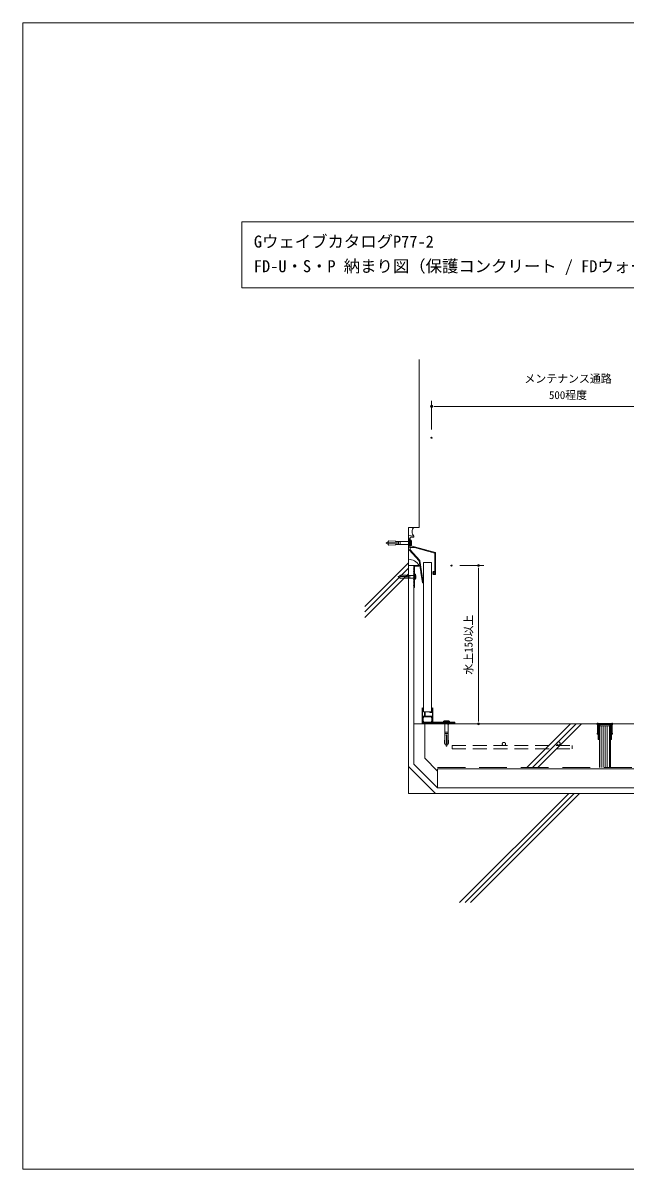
# Model space of a CAD drawing. Units: millimetres, scale not verified. Extents: x -1485 to 1485, y -1050 to 1050.
# Drawn here: x -1485 to -382, y -1050 to 1050 of the extents above; entities that cross this region are included whole.
import ezdxf
from ezdxf.enums import TextEntityAlignment as Align

# ---------------------------------------------------------------- set-up
doc = ezdxf.new("R2010")
doc.units = ezdxf.units.MM
doc.header["$LTSCALE"] = 4
doc.header["$PDMODE"] = 32
doc.header["$PDSIZE"] = 2
doc.linetypes.add('USER1', pattern=[19.05, 12.7, -6.35])
doc.linetypes.add('USER2', pattern=[9.525, 6.35, -3.175])
for name, color, linetype, lineweight in [('0-0_0', 7, 'Continuous', 18), ('0-3_HATCH', 9, 'Continuous', 18), ('0-4_KUTAI', 3, 'Continuous', 18), ('0-5_BOUSUI', 1, 'Continuous', 18), ('0-6_KANAMONO_SCREW', 4, 'Continuous', 18), ('0-7_dannnetu', 6, 'Continuous', 18), ('0-8_KANAMONO', 4, 'Continuous', 18), ('0-9_buhin', 2, 'Continuous', 18), ('0-A_tensen', 7, 'USER2', 18), ('0-C_MOJI', 7, 'Continuous', 18), ('0-F_bousui2', 7, 'USER1', 18)]:
    doc.layers.add(name, color=color, linetype=linetype, lineweight=lineweight)
doc.layers.add('0-1_WAKU', color=7, linetype='Continuous')
doc.layers.add('0-2_DEFPOINTS', color=7, linetype='Continuous')
doc.styles.add('ＭＳ ゴシック', font='')
doc.styles.get('ＭＳ ゴシック').set_extended_font_data('MS Gothic')

# ---------------------------------------------------------------- blocks, each defined once
blk = doc.blocks.new('hps6-15-40')
at = {"layer": '0-6_KANAMONO_SCREW'}
for p, q in [((-5.5, 2), (5.5, 2)), ((-5.5, 0), (-5.5, 2)), ((-5.5, 0), (-4, 0)), ((-4.25, 2.5), (-3, 2.75)), ((-4.25, 2.5), (-4.25, 2)), ((-4, 0), (4, 0)), ((3, 2.75), (-3, 2.75)), ((4, 0), (5.5, 0)), ((4.25, 2), (4.25, 2.5)), ((5.5, 2), (5.5, 0)), ((-3, -1), (-3, -23)), ((-3, -18), (3, -18)), ((-3, -21), (3, -21)), ((3, -1), (3, -23)), ((-3.154, -26.497), (-3.689, -38.622)), ((-3, -40), (-3.689, -38.622)), ((-2.905, -26.508), (-3.154, -26.497)), ((-3.011, -23.25), (-3.143, -26.247)), ((-2.893, -26.258), (-3.143, -26.247)), ((-2.761, -23.261), (-3.011, -23.25)), ((-2.75, -23.011), (-3, -23)), ((-1, -40), (-3, -40)), ((-2.75, -23.011), (-2.905, -26.508)), ((-1.913, -40), (-0.462, -43.504)), ((-1.616, -40.717), (1.251, -40)), ((-0.25, -23), (-1, -40)), ((-0.958, -39.052), (0.937, -38.579)), ((-0.891, -37.536), (0.872, -37.095)), ((-0.824, -36.019), (0.806, -35.611)), ((-0.757, -34.502), (0.741, -34.128)), ((-0.691, -32.985), (0.675, -32.644)), ((-0.624, -31.469), (0.61, -31.16)), ((-0.557, -29.952), (0.545, -29.677)), ((-0.49, -28.435), (0.479, -28.193)), ((-0.423, -26.919), (0.414, -26.709)), ((-0.356, -25.402), (0.348, -25.226)), ((-0.289, -23.885), (0.283, -23.742)), ((-0.25, -23), (0.25, -23)), ((0.25, -23), (1, -40)), ((1.913, -40), (0.462, -43.504)), ((1, -40), (3, -40)), ((2.75, -23.011), (3, -23)), ((2.75, -23.011), (2.905, -26.508)), ((2.761, -23.261), (3.011, -23.25)), ((2.893, -26.258), (3.143, -26.247)), ((2.905, -26.508), (3.154, -26.497)), ((3, -40), (3.689, -38.622)), ((3.011, -23.25), (3.143, -26.247)), ((3.154, -26.497), (3.689, -38.622))]:
    blk.add_line(p, q, dxfattribs=at)
blk.add_lwpolyline([(3, 2.75), (4.25, 2.5), (-4.25, 2.5)], dxfattribs=at)
for centre, radius, start, end in [((-4, -1), 1, 0, 90), ((4, -1), 1, 90, 180), ((0, -43.313), 0.5, 202.5, 337.5)]:
    blk.add_arc(centre, radius, start, end, dxfattribs=at)
blk = doc.blocks.new('hps-5-10-30')
at = {"layer": '0-6_KANAMONO_SCREW'}
for p, q in [((-4.583, 1.667), (4.583, 1.667)), ((-4.583, 0), (-4.583, 1.667)), ((-4.583, 0), (-3.333, 0)), ((-3.542, 2.083), (-2.5, 2.292)), ((3.542, 2.083), (-3.542, 2.083)), ((-3.542, 2.083), (-3.542, 1.667)), ((-3.333, 0), (3.333, 0)), ((2.5, 2.292), (-2.5, 2.292)), ((2.5, 2.292), (3.542, 2.083)), ((3.333, 0), (4.583, 0)), ((3.542, 1.667), (3.542, 2.083)), ((4.583, 1.667), (4.583, 0)), ((-2.629, -15.57), (-3.074, -25.674)), ((-2.42, -15.579), (-2.629, -15.57)), ((-2.509, -12.864), (-2.619, -15.362)), ((-2.411, -15.371), (-2.619, -15.362)), ((-2.301, -12.873), (-2.509, -12.864)), ((-2.5, -0.833), (-2.5, -12.656)), ((-2.5, -8.489), (2.5, -8.489)), ((-2.5, -10.989), (2.5, -10.989)), ((-2.292, -12.665), (-2.5, -12.656)), ((-2.292, -12.665), (-2.42, -15.579)), ((-0.208, -12.656), (-0.833, -26.823)), ((-0.575, -20.977), (0.563, -20.693)), ((-0.52, -19.713), (0.508, -19.456)), ((-0.464, -18.449), (0.454, -18.22)), ((-0.408, -17.185), (0.399, -16.984)), ((-0.352, -15.921), (0.345, -15.747)), ((-0.297, -14.657), (0.29, -14.511)), ((-0.241, -13.394), (0.236, -13.274)), ((-0.208, -12.656), (0.208, -12.656)), ((0.208, -12.656), (0.833, -26.823)), ((2.292, -12.665), (2.5, -12.656)), ((2.292, -12.665), (2.42, -15.579)), ((2.301, -12.873), (2.509, -12.864)), ((2.411, -15.371), (2.619, -15.362)), ((2.42, -15.579), (2.629, -15.57)), ((2.5, -0.833), (2.5, -12.656)), ((2.509, -12.864), (2.619, -15.362)), ((2.629, -15.57), (3.074, -25.674)), ((-1.595, -26.823), (-0.385, -29.743)), ((-1.347, -27.42), (1.043, -26.823)), ((-0.798, -26.033), (0.781, -25.638)), ((-0.743, -24.769), (0.727, -24.402)), ((-0.687, -23.505), (0.672, -23.165)), ((-0.631, -22.241), (0.617, -21.929)), ((1.595, -26.823), (0.385, -29.743)), ((0.833, -26.823), (2.5, -26.823)), ((2.5, -26.823), (3.074, -25.674))]:
    blk.add_line(p, q, dxfattribs=at)
blk.add_lwpolyline([(-0.833, -26.823), (-2.5, -26.823), (-3.074, -25.674)], dxfattribs=at)
for centre, radius, start, end in [((-3.333, -0.833), 0.833, 0, 90), ((3.333, -0.833), 0.833, 90, 180), ((0, -29.583), 0.417, 202.5, 337.5)]:
    blk.add_arc(centre, radius, start, end, dxfattribs=at)
blk = doc.blocks.new('_Dot')
at = {"layer": '0-0_0'}
for p, q in [((-0.5, 0), (-1, 0)), ((0.25, 0), (-0.25, 0))]:
    blk.add_line(p, q, dxfattribs=at)
blk.add_circle((0, 0), 0.25, dxfattribs=at)
blk = doc.blocks.new('D7')
at = {"layer": '0-2_DEFPOINTS'}
for p in [(785.335, 1105.795), (834.531, 1105.795), (779.138, 815.795)]:
    blk.add_point(p, dxfattribs=at)
at = {"layer": '0-C_MOJI'}
for p, q in [((800.335, 1105.795), (844.531, 1105.795)), ((834.531, 823.795), (834.531, 1097.795)), ((794.138, 815.795), (844.531, 815.795))]:
    blk.add_line(p, q, dxfattribs=at)
at = {"layer": '0-C_MOJI', "xscale": 8, "yscale": 8}
for p, rotation in [((834.531, 1105.795), 90), ((834.531, 815.795), 270)]:
    blk.add_blockref('_Dot', p, dxfattribs=dict(at, rotation=rotation))
at = {"layer": '0-C_MOJI', "style": 'ＭＳ ゴシック'}
blk.add_text('水上150以上', height=14.66, rotation=90, dxfattribs=at).set_placement((828.16, 905.795), align=Align.BOTTOM_LEFT)
blk = doc.blocks.new('D9')
at = {"layer": '0-2_DEFPOINTS'}
for p in [(1248.638, 1397.329), (748.638, 1339.907), (1248.638, 1339.407)]:
    blk.add_point(p, dxfattribs=at)
at = {"layer": '0-C_MOJI'}
for p, q in [((748.638, 1354.907), (748.638, 1407.329)), ((1248.638, 1354.407), (1248.638, 1407.329)), ((756.638, 1397.329), (1240.638, 1397.329))]:
    blk.add_line(p, q, dxfattribs=at)
at = {"layer": '0-C_MOJI', "xscale": 8, "yscale": 8, "rotation": 180}
blk.add_blockref('_Dot', (748.638, 1397.329), dxfattribs=at)
at = {"layer": '0-C_MOJI', "xscale": 8, "yscale": 8}
blk.add_blockref('_Dot', (1248.638, 1397.329), dxfattribs=at)
at = {"layer": '0-C_MOJI', "style": 'ＭＳ ゴシック'}
for s, p in [('メンテナンス通路', (918.638, 1436.381)), ('500程度', (963.638, 1406.381))]:
    blk.add_text(s, height=14.66, dxfattribs=at).set_placement(p, align=Align.BOTTOM_LEFT)

msp = doc.modelspace()

# ---------------------------------------------------------------- linework, layer by layer
at = {"layer": '0-0_0'}
msp.add_lwpolyline([(-1484.937, -1049.984), (1485.063, -1049.984), (1485.063, 1050.016), (-1484.937, 1050.016)], close=True, dxfattribs=at)
at = {"layer": '0-3_HATCH'}
for p, q in [((-858.799, -19.189), (-778.799, 60.811)), ((-858.799, -29.189), (-778.799, 50.811)), ((-858.799, -39.189), (-778.799, 40.811)), ((-481.648, -234.189), (-561.648, -314.189)), ((-471.648, -234.189), (-551.648, -314.189)), ((-461.648, -234.189), (-541.648, -314.189)), ((-685.025, -561.689), (-485.025, -361.689)), ((-675.025, -561.689), (-475.025, -361.689)), ((-665.025, -561.689), (-465.025, -361.689))]:
    msp.add_line(p, q, dxfattribs=at)
at = {"layer": '0-4_KUTAI'}
for p, q in [((862.701, -234.189), (-748.799, -234.189)), ((-425.585, -314.189), (-425.585, -237.689)), ((-421.835, -314.189), (-421.835, -237.689)), ((-418.085, -314.189), (-418.085, -237.689)), ((-414.335, -314.189), (-414.335, -237.689)), ((-410.585, -314.189), (-410.585, -237.689)), ((-729.302, -361.689), (-778.799, -312.191)), ((862.701, -361.689), (-778.799, -361.689))]:
    msp.add_line(p, q, dxfattribs=at)
for points in [[(-778.799, -361.689), (-778.799, 125.811), (-758.799, 125.811), (-758.799, 433.551)], [(-428.799, -314.189), (-428.799, -237.689), (-408.799, -237.689), (-408.799, -314.189)]]:
    msp.add_lwpolyline(points, dxfattribs=at)
for points in [[(-406.299, -233.689), (-405.799, -233.189), (-404.799, -233.189), (-404.799, -236.189), (-405.299, -236.189), (-405.299, -251.189), (-404.799, -251.189), (-404.799, -253.189), (-406.299, -253.189), (-406.299, -234.689), (-431.299, -234.689), (-431.299, -253.189), (-432.799, -253.189), (-432.799, -251.189), (-432.299, -251.189), (-432.299, -236.189), (-432.799, -236.189), (-432.799, -233.189), (-431.799, -233.189), (-431.299, -233.689), (-418.799, -233.689)], [(-407.799, -235.189), (-407.799, -236.189), (-409.799, -236.189), (-409.799, -236.689), (-407.799, -236.689), (-407.799, -248.189), (-408.299, -248.189), (-407.799, -249.189), (-407.799, -262.189), (-408.299, -262.189), (-407.799, -263.189), (-406.799, -263.189), (-406.799, -236.689), (-406.299, -236.689), (-406.299, -234.689), (-431.299, -234.689), (-431.299, -236.689), (-430.799, -236.689), (-430.799, -263.189), (-429.799, -263.189), (-429.299, -262.189), (-429.799, -262.189), (-429.799, -249.189), (-429.299, -248.189), (-429.799, -248.189), (-429.799, -236.689), (-427.799, -236.689), (-427.799, -236.189), (-429.799, -236.189), (-429.799, -235.189)], [(-407.799, -235.189), (-407.799, -236.189), (-409.799, -236.189), (-409.799, -236.689), (-407.799, -236.689), (-407.799, -248.189), (-408.299, -248.189), (-407.799, -249.189), (-407.799, -262.189), (-408.299, -262.189), (-407.799, -263.189), (-406.799, -263.189), (-406.799, -236.689), (-406.299, -236.689), (-406.299, -234.689), (-431.299, -234.689), (-431.299, -236.689), (-430.799, -236.689), (-430.799, -263.189), (-429.799, -263.189), (-429.299, -262.189), (-429.799, -262.189), (-429.799, -249.189), (-429.299, -248.189), (-429.799, -248.189), (-429.799, -236.689), (-427.799, -236.689), (-427.799, -236.189), (-429.799, -236.189), (-429.799, -235.189)]]:
    msp.add_lwpolyline(points, close=True, dxfattribs=at)
at = {"layer": '0-5_BOUSUI'}
for p, q in [((-768.799, 55.811), (-778.799, 55.811)), ((-725.16, -351.689), (862.701, -351.689))]:
    msp.add_line(p, q, dxfattribs=at)
msp.add_lwpolyline([(-725.16, -351.689), (-768.799, -308.049), (-768.799, 16.111)], dxfattribs=at)
for centre, radius, start, end in [((-761.123, 117.425), 10.954, 130.03846, 225.51003), ((-778.243, 45.457), 21.759, 28.41663, 91.46344)]:
    msp.add_arc(centre, radius, start, end, dxfattribs=at)
at = {"layer": '0-7_dannnetu'}
for p, q in [((-748.799, -234.189), (-768.799, -234.189)), ((862.701, -316.689), (-725.16, -316.689)), ((-725.16, -351.689), (-725.16, -316.689))]:
    msp.add_line(p, q, dxfattribs=at)
msp.add_lwpolyline([(-725.16, -320.905), (-748.799, -297.265), (-748.799, -234.189)], dxfattribs=at)
at = {"layer": '0-8_KANAMONO'}
for p, q in [((-758.799, 54.911), (-758.799, 55.511)), ((-733.799, 43.555), (-733.799, 44.111)), ((-733.476, 43.079), (-733.549, 43.122)), ((-752.374, 24.111), (-752.677, 24.111)), ((-733.799, 40.111), (-733.799, 40.668)), ((-733.549, 41.101), (-733.476, 41.143)), ((-728.999, 39.111), (-729.899, 39.111)), ((-768.499, 15.811), (-767.899, 15.811)), ((-753.799, -230.889), (-753.799, -205.689)), ((-733.799, -205.689), (-733.799, -230.889)), ((-752.799, -229.74), (-752.799, -225.772)), ((-751.799, -225.772), (-751.799, -229.203)), ((-751.153, -222.814), (-751.075, -223.476)), ((-739.799, -212.889), (-739.799, -212.489)), ((-735.799, -229.203), (-735.799, -225.772)), ((-734.799, -225.772), (-734.799, -229.74)), ((-753.799, -233.889), (-753.799, -231.489)), ((-752.799, -231.189), (-753.499, -231.189)), ((-753.499, -231.189), (-752.799, -231.189)), ((-752.799, -234.189), (-753.499, -234.189)), ((-750.923, -231.189), (-736.675, -231.189)), ((-734.099, -231.189), (-734.799, -231.189)), ((-734.099, -234.189), (-734.799, -234.189)), ((-714.099, -234.189), (-714.799, -234.189)), ((-694.099, -234.189), (-694.799, -234.189)), ((-693.799, -231.489), (-693.799, -233.889))]:
    msp.add_line(p, q, dxfattribs=at)
for points in [[(-755.907, 44.017), (-758.799, 64.611), (-777.299, 84.611), (-778.799, 84.611), (-778.799, 88.611), (-777.299, 88.611), (-777.299, 105.611), (-778.799, 105.611), (-778.799, 110.811), (-768.799, 109.611), (-768.799, 108.111), (-775.799, 108.111), (-775.799, 97.411), (-776.099, 97.111), (-775.799, 96.811), (-775.799, 93.739)], [(-733.299, 44.611), (-730.099, 44.611), (-730.099, 78.614), (-767.41, 88.611), (-775.799, 88.611), (-775.799, 84.904), (-757.568, 65.195), (-751.879, 24.681)], [(-774.317, 91.808), (-728.799, 79.611), (-728.799, 39.311)], [(-759.099, 55.811), (-768.799, 55.811), (-769.599, 55.061), (-768.799, 54.311), (-768.799, 50.811), (-769.599, 50.061), (-768.799, 49.311), (-768.799, 45.811), (-769.599, 45.061), (-768.799, 44.311), (-768.799, 40.811), (-769.599, 40.061), (-768.799, 39.311), (-768.799, 35.811), (-769.599, 35.061)], [(-767.599, 16.111), (-767.599, 54.611), (-759.099, 54.611)], [(-753.172, 24.542), (-755.709, 42.603), (-755.907, 44.017)], [(-769.599, 35.061), (-768.799, 34.311), (-768.799, 30.811), (-769.599, 30.061), (-768.799, 29.311), (-768.799, 25.811), (-769.599, 25.061), (-768.799, 24.311), (-768.799, 20.811), (-769.599, 20.061), (-768.799, 19.311), (-768.799, 16.111)], [(-730.099, 39.311), (-730.099, 39.611), (-733.299, 39.611)], [(-752.799, -205.689), (-752.799, -220.189), (-749.299, -220.189), (-749.299, -212.689)], [(-739.499, -212.189), (-734.799, -212.189), (-734.799, -205.689)], [(-734.799, -229.989), (-734.799, -221.189), (-752.799, -221.189), (-752.799, -229.989)], [(-748.299, -212.689), (-748.299, -220.189), (-734.799, -220.189), (-734.799, -213.189), (-739.499, -213.189)], [(-744.257, -232.189), (-752.499, -232.189), (-752.499, -233.889)], [(-735.099, -233.889), (-735.099, -232.189), (-743.341, -232.189)], [(-734.799, -231.189), (-709.099, -231.189), (-708.799, -231.489), (-708.499, -231.189), (-694.099, -231.189)], [(-715.099, -233.889), (-715.099, -232.189), (-733.799, -232.189), (-733.799, -233.889)], [(-695.099, -233.889), (-695.099, -232.189), (-713.799, -232.189), (-713.799, -233.889)]]:
    msp.add_lwpolyline(points, dxfattribs=at)
for centre, radius, start, end in [((-773.799, 93.739), 2, 180, 255), ((-759.099, 55.511), 0.3, 0, 90), ((-759.099, 54.911), 0.3, 270, 360), ((-733.299, 44.111), 0.5, 90, 180), ((-733.299, 43.555), 0.5, 180, 240), ((-733.226, 43.512), 0.5, 240, 315.52249), ((-731.799, 42.111), 1.5, 224.47751, 135.52249), ((-752.677, 24.611), 0.5, 187.99356, 270), ((-752.374, 24.611), 0.5, 270, 7.99356), ((-733.299, 40.668), 0.5, 120, 180), ((-733.299, 40.111), 0.5, 180, 270), ((-733.226, 40.71), 0.5, 44.47751, 120), ((-729.899, 39.311), 0.2, 180, 270), ((-728.999, 39.311), 0.2, 270, 360), ((-768.499, 16.111), 0.3, 180, 270), ((-767.899, 16.111), 0.3, 270, 360), ((-753.299, -205.689), 0.5, 90, 180), ((-753.299, -205.689), 0.5, 360, 90), ((-734.299, -205.689), 0.5, 90, 180), ((-734.299, -205.689), 0.5, 360, 90), ((-753.499, -230.889), 0.3, 180, 270), ((-747.857, -225.754), 4.942, 144.75743, 180.21232), ((-752.512, -229.749), 0.287, 178.22094, 252.30783), ((-752.799, -230.589), 0.6, 270, 90), ((-752.799, -230.589), 0.6, 270, 70.52878), ((-751.484, -223.189), 0.5, 48.59038, 144.96975), ((-747.873, -225.748), 3.926, 144.62785, 180.3419), ((-751.483, -229.196), 0.316, 181.26941, 225.55703), ((-752.799, -230.589), 1.6, 350.91528, 46.82645), ((-750.931, -230.896), 0.293, 169.37723, 271.53805), ((-748.799, -212.689), 0.5, 90, 180), ((-748.799, -212.689), 0.5, 360, 90), ((-739.499, -212.489), 0.3, 90, 180), ((-739.499, -212.889), 0.3, 180, 270), ((-736.672, -230.892), 0.297, 269.33585, 9.74887), ((-736.114, -223.189), 0.5, 131.40962, 215.03025), ((-739.799, -225.772), 4, 0, 35.03025), ((-736.114, -223.189), 0.5, 35.03025, 131.40962), ((-734.799, -230.589), 1.6, 133.17355, 189.08472), ((-736.145, -229.183), 0.347, 316.48975, 356.6838), ((-739.799, -225.772), 5, 0, 35.03025), ((-734.799, -230.589), 0.6, 90, 270), ((-734.799, -230.589), 0.6, 109.47122, 270), ((-735.11, -229.733), 0.311, 290.86673, 358.60449), ((-734.099, -230.889), 0.3, 270, 360), ((-753.499, -231.489), 0.3, 90, 180), ((-753.499, -233.889), 0.3, 180, 270), ((-752.799, -233.889), 0.3, 270, 0), ((-743.799, -232.389), 0.5, 23.57818, 156.42182), ((-734.799, -233.889), 0.3, 180, 270), ((-734.099, -233.889), 0.3, 270, 360), ((-714.799, -233.889), 0.3, 180, 270), ((-714.099, -233.889), 0.3, 270, 360), ((-694.799, -233.889), 0.3, 180, 270), ((-694.099, -231.489), 0.3, 0, 90), ((-694.099, -233.889), 0.3, 270, 360)]:
    msp.add_arc(centre, radius, start, end, dxfattribs=at)
at = {"layer": '0-9_buhin'}
msp.add_lwpolyline([(-736.299, -212.189), (-751.299, -212.189), (-751.299, 61.111), (-736.299, 61.111)], close=True, dxfattribs=at)
at = {"layer": '0-A_tensen'}
for p, q in [((-698.799, -274.189), (-698.799, -280.189)), ((-698.799, -280.189), (-478.799, -280.189))]:
    msp.add_line(p, q, dxfattribs=at)
msp.add_lwpolyline([(-698.799, -274.189), (-478.799, -274.189), (-478.799, -280.189)], dxfattribs=at)
for centre in [(-603.799, -271.189), (-503.799, -270.189)]:
    msp.add_circle(centre, 3, dxfattribs=at)
at = {"layer": '0-C_MOJI'}
msp.add_lwpolyline([(-1083.634, 564.888), (-13.115, 564.888), (-13.115, 685.782), (-1083.634, 685.782)], close=True, dxfattribs=at)
at = {"layer": '0-F_bousui2'}
msp.add_line((-725.16, -314.189), (862.701, -314.189), dxfattribs=at)

# ---------------------------------------------------------------- block references
at = {"layer": '0-1_WAKU', "rotation": 270}
msp.add_blockref('hps-5-10-30', (-767.599, 35.361), dxfattribs=at)
at = {"layer": '0-6_KANAMONO_SCREW', "rotation": 270}
msp.add_blockref('hps6-15-40', (-775.799, 97.111), dxfattribs=at)
at = {"layer": '0-6_KANAMONO_SCREW'}
msp.add_blockref('hps6-15-40', (-708.799, -231.189), dxfattribs=at)
at = {"layer": '0-C_MOJI'}
for name in ['D9', 'D7']:
    msp.add_blockref(name, (-1484.937, -1049.984), dxfattribs=at)

# ---------------------------------------------------------------- texts
at = {"layer": '0-C_MOJI', "style": 'ＭＳ ゴシック'}
for s, p in [('GウェイブカタログP77-2', (-1061.886, 631.807)), ('FD-U・S・P 納まり図（保護コンクリート / FDウォールG100）', (-1061.886, 586.73))]:
    msp.add_text(s, height=21.99, dxfattribs=at).set_placement(p, align=Align.BOTTOM_LEFT)

doc.saveas('drawing.dxf')
